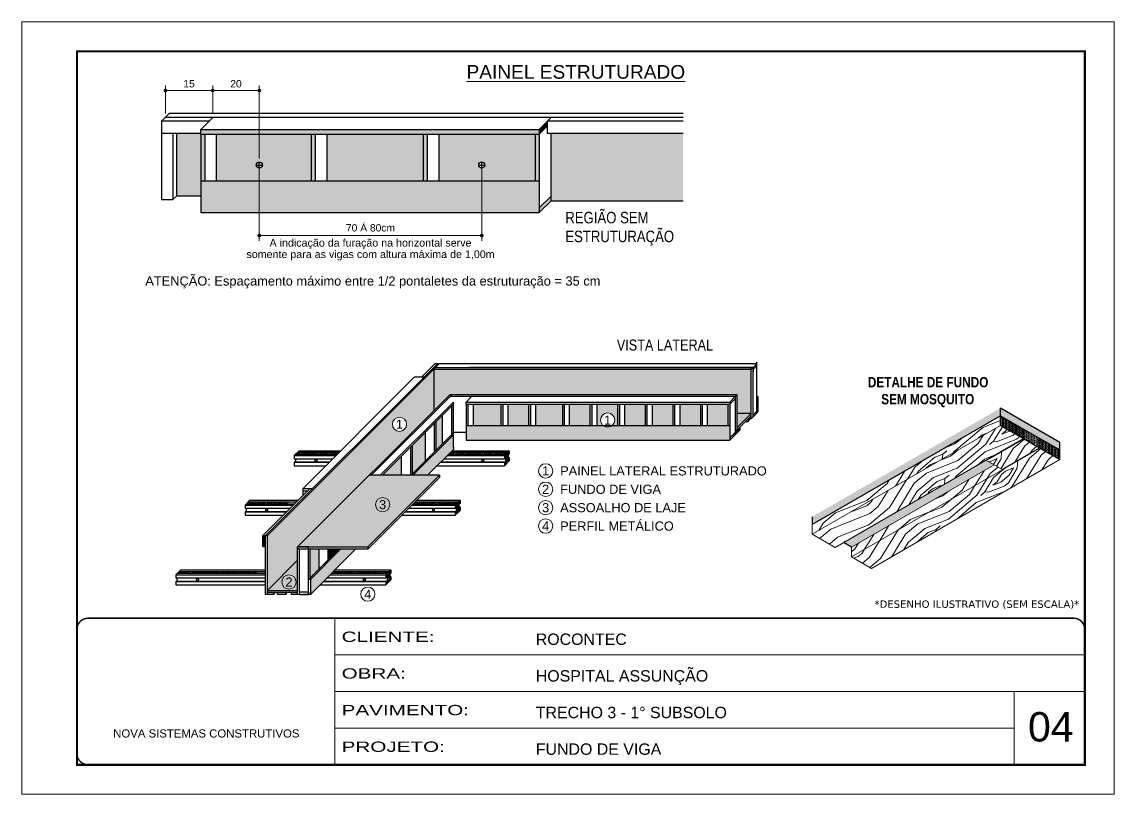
# Model space of a CAD drawing. Extents: x 2815 to 9069, y 548 to 5044.
# Drawn here: x 7570 to 9055, y 3994 to 5044 of the extents above; entities that cross this region are included whole.
import ezdxf
from ezdxf.enums import TextEntityAlignment as Align

# ---------------------------------------------------------------- set-up
doc = ezdxf.new("R2010")
doc.units = 0
doc.linetypes.add('CONTINUO', pattern=[0])
doc.linetypes.add('DASHED', pattern=[0.75, 0.5, -0.25])
for name, color, linetype, lineweight in [('CARIMBO', 255, 'Continuous', 9), ('Demarcação 1', 251, 'Continuous', 9), ('Folhas', 255, 'Continuous', 9), ('fundo', 100, 'Continuous', 9), ('Madeira', 126, 'Continuous', 18), ('SARRAFO DE PRESSAO', 251, 'DASHED', 9)]:
    doc.layers.add(name, color=color, linetype=linetype, lineweight=lineweight)
for name, color, linetype in [('COTA', 241, 'Continuous'), ('HACHURA MADEIRAS', 1, 'Continuous'), ('material do compensado', 7, 'Continuous'), ('texto', 7, 'Continuous')]:
    doc.layers.add(name, color=color, linetype=linetype)
doc.layers.add('Demarcação 2', color=254, linetype='Continuous', lineweight=9, true_color=0xe0e0e0)
doc.styles.add('ARIAL', font='arial.ttf')
doc.styles.add('CESAR1', font='arial.ttf', dxfattribs={"oblique": 15})
doc.styles.add('ROMANC', font='techb___.ttf', dxfattribs={"height": 2.5})
doc.styles.get("Standard").update_dxf_attribs({"font": 'arial.ttf'})
doc.styles.add('stylellllll', font='verdana.ttf', dxfattribs={"height": 2})
doc.styles.add('Tecnologia', font='')
doc.styles.add('texto', font='ARIALN.TTF')
doc.styles.get('Tecnologia').set_extended_font_data('Forgotten Futurist')
doc.dimstyles.new('1x', dxfattribs={"dimtxt": 10, "dimasz": 5, "dimexe": 7, "dimexo": 5, "dimgap": 4, "dimtad": 1, "dimdec": 1, "dimdsep": 46, "dimtxsty": 'Standard', "dimblk": 'DOT', "dimcen": 0.09, "dimclrd": 4, "dimclre": 4, "dimclrt": 2, "dimadec": 0, "dimazin": 2, "dimtfac": 1, "dimtdec": 1, "dimtmove": 0, "dimatfit": 3, "dimldrblk": 'DOT', "dimfxl": 1, "dimtolj": 1, "dimtzin": 0, "dimlwd": 9, "dimlwe": 9, "dimarcsym": 0})
pattern_1 = [(45, (5362.9945, 52682.7973), (0.99436891, 3.64601934), [4.6875, -0.9375, 0, -0.9375])]
pattern_2 = [(355, (-40763.68, 1645.95), (111.07494, 93.20294), [5.12645, -97.40264]), (85, (-40719.7, 1678.12), (-93.20294, 111.07494), [10.2529, -92.27619]), (40, (-40741.02, 1669.7), (8.936, 102.13894), [7.24881, -21.74642, 7.24881, -14.497615, 50.751904, -43.50449]), (40, (-40769.234, 1641.29), (8.936, 102.13894), [7.24983, -14.49967, 7.24983, -115.99871]), (40, (-40732.59, 1648.38), (8.936, 102.13894), [7.24983, -137.7482]), (40, (-40722.825, 1642.376), (8.936, 102.13894), [7.24983, -137.7482]), (40, (-40737.25, 1653.93), (8.936, 102.13894), [7.24983, -137.7482]), (40, (-40741.91, 1659.484), (8.936, 102.13894), [14.49967, -130.49838]), (40, (-40709.675, 1733.854), (8.936, 102.13894), [14.49967, -130.49838]), (40, (-40751.68, 1665.485), (8.936, 102.13894), [28.99933, -115.99871]), (40, (-40756.34, 1671.04), (8.936, 102.13894), [28.99933, -115.99871]), (40, (-40687.27, 1695.87), (8.936, 102.13894), [28.99933, -115.99871]), (40, (-40760.55, 1681.7), (8.936, 102.13894), [21.7497, -123.24834]), (40, (-40779.64, 1698.81), (8.936, 102.13894), [21.7497, -123.24834]), (40, (-40770.32, 1687.7), (8.936, 102.13894), [21.7497, -123.24834]), (40, (-40701.25, 1712.53), (8.936, 102.13894), [36.24951, -108.74853]), (40, (-40711.016, 1718.53), (8.936, 102.13894), [36.24951, -108.74853]), (40, (-40703.036, 1692.105), (8.936, 102.13894), [50.74931, -94.24873]), (21.56505, (-40752.573, 1655.27), (102.138945, -8.936), [11.4631, -217.79893]), (21.56505, (-40729.464, 1684.125), (102.138945, -8.936), [11.4631, -217.79893]), (21.56505, (-40735.465, 1674.36), (102.138945, -8.936), [11.4631, -217.79893]), (21.56505, (-40758.573, 1645.504), (102.138945, -8.936), [22.9262, -206.33583]), (21.56505, (-40734.124, 1689.68), (102.138945, -8.936), [34.3893, -194.87273]), (21.56505, (-40743.89, 1695.68), (102.138945, -8.936), [45.8524, -183.40963]), (21.56505, (-40753.66, 1701.68), (102.138945, -8.936), [45.8524, -183.40963]), (21.56505, (-40766.3, 1733.66), (102.138945, -8.936), [45.8524, -183.40963]), (21.56505, (-40767.19, 1723.45), (102.138945, -8.936), [57.3155, -171.94653]), (21.56505, (-40762.98, 1712.788), (102.138945, -8.936), [57.3155, -171.94653]), (58.43495, (-40730.804, 1668.804), (8.936, 102.138945), [11.4631, -217.79893]), (58.43495, (-40747.02, 1659.93), (8.936, 102.138945), [11.4631, -217.79893]), (58.43495, (-40763.68, 1645.95), (8.936, 102.138945), [22.9262, -206.33583]), (58.43495, (-40731.7, 1658.59), (8.936, 102.138945), [22.9262, -206.33583]), (58.43495, (-40774.34, 1641.737), (8.936, 102.138945), [34.3893, -194.87273]), (58.43495, (-40784.555, 1642.63), (8.936, 102.138945), [45.8524, -183.40963]), (58.43495, (-40692.183, 1639.695), (8.936, 102.138945), [45.8524, -183.40963]), (58.43495, (-40727.04, 1653.037), (8.936, 102.138945), [45.8524, -183.40963]), (58.43495, (-40707.504, 1641.036), (8.936, 102.138945), [57.3155, -171.94653]), (58.43495, (-40717.27, 1647.036), (8.936, 102.138945), [57.3155, -171.94653])]
pattern_3 = [(0, (-29871.163, -6108.001), (0.82275303, 1.645506056), [0, -1.645506056])]

# ---------------------------------------------------------------- blocks, each defined once
blk = doc.blocks.new('9999999999')
at = {"color": 30, "linetype": 'CONTINUO'}
for p, q in [((98564.6, 34230.2), (98564.6, 34429.4)), ((98564.6, 34379.6), (99584, 34379.6)), ((98564.6, 34329.8), (99488, 34329.8)), ((99584, 34329.8), (99488, 34329.8)), ((99488, 34329.8), (99488, 34230.2)), ((98564.6, 34280), (99488, 34280))]:
    blk.add_line(p, q, dxfattribs=at)
at = {"color": 30, "linetype": 'CONTINUO', "const_width": 2}
blk.add_lwpolyline([(99584, 34230.2), (99584, 34414.4, 0.414214), (99569, 34429.4), (98229, 34429.4, 0.414214), (98214, 34414.4), (98214, 34245.2, 0.414214), (98229, 34230.2), (99584, 34230.2)], format="xyb", dxfattribs=at)
at = {"layer": 'Folhas'}
blk.add_lwpolyline([(98139, 34190.2), (99624, 34190.2), (99624, 35240.2), (98139, 35240.2)], close=True, dxfattribs=at)
at = {"layer": 'Folhas', "color": 30, "const_width": 3}
blk.add_lwpolyline([(98214, 34230.2), (99584, 34230.2), (99584, 35200.2), (98214, 35200.2)], close=True, dxfattribs=at)
at = {"color": 7, "linetype": 'Continuous', "ltscale": 5, "style": 'ARIAL'}
for s, height, p in [('ROCONTEC', 15.48, (98837.7, 34393.1)), ('HOSPITAL ASSUNÇÃO', 15.483, (98837.7, 34343.3)), ('TRECHO 3 - 1° SUBSOLO', 15.483, (98837.7, 34293.5)), ('NOVA SISTEMAS CONSTRUTIVOS', 11.059, (98263.2, 34267.2)), ('FUNDO DE VIGA', 15.483, (98837.7, 34243.7))]:
    blk.add_text(s, height=height, dxfattribs=at).set_placement(p)
at = {"layer": 'Folhas', "color": 7, "style": 'Tecnologia', "width": 1.5}
for s, p in [('CLIENTE:', (98573.7, 34397.2)), ('OBRA:', (98573.7, 34347.3)), ('PAVIMENTO:', (98573.7, 34297.5)), ('PROJETO:', (98573.7, 34247.7))]:
    blk.add_text(s, height=14, dxfattribs=at).set_placement(p)
blk = doc.blocks.new('_Dot')
at = {"color": 0, "linetype": 'ByBlock', "lineweight": -2}
blk.add_line((-0.5, 0), (-1, 0), dxfattribs=at)
at = {"color": 0, "linetype": 'ByBlock', "const_width": 0.5}
blk.add_lwpolyline([(-0.25, 0, 1), (0.25, 0, 1)], format="xyb", close=True, dxfattribs=at)
blk = doc.blocks.new('*D143')
at = {"layer": 'COTA', "color": 4, "lineweight": 9, "transparency": 16777216}
for p, q in [((7765.6, 4918.7), (7765.6, 4957.1)), ((7770.6, 4950.1), (7825, 4950.1)), ((7830, 4918.3), (7830, 4957.1))]:
    blk.add_line(p, q, dxfattribs=at)
at = {"layer": 'Defpoints', "color": 0, "transparency": 16777216}
for p in [(7830, 4950.1), (7765.6, 4913.7), (7830, 4913.3)]:
    blk.add_point(p, dxfattribs=at)
at = {"layer": 'COTA', "color": 4, "lineweight": 9, "transparency": 16777216, "xscale": 5, "yscale": 5, "zscale": 5, "rotation": 180}
blk.add_blockref('_Dot', (7765.6, 4950.1), dxfattribs=at)
at = {"layer": 'COTA', "color": 4, "lineweight": 9, "transparency": 16777216, "xscale": 5, "yscale": 5, "zscale": 5}
blk.add_blockref('_Dot', (7830, 4950.1), dxfattribs=at)
at = {"layer": 'COTA', "color": 2, "transparency": 16777216, "insert": (7797.8, 4959.3), "char_height": 10, "attachment_point": 5}
blk.add_mtext('\\A1;15', dxfattribs=at)
blk = doc.blocks.new('*D144')
at = {"layer": 'COTA', "color": 4, "lineweight": 9, "transparency": 16777216}
for p, q in [((7830, 4918.3), (7830, 4957.1)), ((7835, 4950.1), (7888.3, 4950.1)), ((7893.3, 4857.9), (7893.3, 4957.1))]:
    blk.add_line(p, q, dxfattribs=at)
at = {"layer": 'Defpoints', "color": 0, "transparency": 16777216}
for p in [(7893.3, 4950.1), (7830, 4913.3), (7893.3, 4852.9)]:
    blk.add_point(p, dxfattribs=at)
at = {"layer": 'COTA', "color": 4, "lineweight": 9, "transparency": 16777216, "xscale": 5, "yscale": 5, "zscale": 5, "rotation": 180}
blk.add_blockref('_Dot', (7830, 4950.1), dxfattribs=at)
at = {"layer": 'COTA', "color": 4, "lineweight": 9, "transparency": 16777216, "xscale": 5, "yscale": 5, "zscale": 5}
blk.add_blockref('_Dot', (7893.3, 4950.1), dxfattribs=at)
at = {"layer": 'COTA', "color": 2, "transparency": 16777216, "insert": (7861.6, 4959.3), "char_height": 10, "attachment_point": 5}
blk.add_mtext('\\A1;20', dxfattribs=at)
blk = doc.blocks.new('*D145')
at = {"layer": 'COTA', "color": 4, "lineweight": 9, "transparency": 16777216}
for p, q in [((7893.3, 4847.9), (7893.3, 4746)), ((8195.7, 4847.9), (8195.7, 4746)), ((7898.3, 4753), (8190.7, 4753))]:
    blk.add_line(p, q, dxfattribs=at)
at = {"layer": 'Defpoints', "color": 0, "transparency": 16777216}
for p in [(7893.3, 4852.9), (8195.7, 4852.9), (8195.7, 4753)]:
    blk.add_point(p, dxfattribs=at)
at = {"layer": 'COTA', "color": 4, "lineweight": 9, "transparency": 16777216, "xscale": 5, "yscale": 5, "zscale": 5, "rotation": 180}
blk.add_blockref('_Dot', (7893.3, 4753), dxfattribs=at)
at = {"layer": 'COTA', "color": 4, "lineweight": 9, "transparency": 16777216, "xscale": 5, "yscale": 5, "zscale": 5}
blk.add_blockref('_Dot', (8195.7, 4753), dxfattribs=at)
at = {"layer": 'COTA', "color": 2, "transparency": 16777216, "insert": (8044.5, 4763.4), "char_height": 10, "attachment_point": 5}
blk.add_mtext('\\A1;70 Á 80cm', dxfattribs=at)

msp = doc.modelspace()

# ---------------------------------------------------------------- hatches: boundary and pattern name
for points in [[(8285.18, 4902.13), (8285.18, 4908.5), (8273.83, 4897.25), (8273.83, 4890.87)], [(8116.23, 4827.16), (8121.56, 4827.16), (8121.56, 4890.87), (8116.23, 4890.87)], [(8562.09, 4503.81), (8562.09, 4508.01), (8557.86, 4503.81), (8557.86, 4499.62)], [(8546.92, 4492.97), (8540.94, 4487.03), (8540.94, 4482.84), (8546.92, 4488.77)], [(7901.7, 4344.99), (7898.03, 4344.99), (7898.03, 4330.13), (7901.7, 4330.13)]]:
    msp.add_hatch(color=256).paths.add_polyline_path(points)
at = {"linetype": 'ByBlock', "ltscale": 2}
for points in [[(7813.67, 4827.16), (7818.99, 4827.16), (7818.99, 4890.76), (7813.67, 4890.76)], [(8273.83, 4897.25), (7813.78, 4897.25), (7813.78, 4890.87), (8273.83, 4890.87)], [(7963.85, 4827.16), (7969.17, 4827.16), (7969.17, 4890.76), (7963.85, 4890.76)], [(8571.72, 4533.61), (8569.7, 4533.61), (8569.7, 4531.37)], [(8154.8, 4479.67), (8157.15, 4482.02), (8157.15, 4523.46), (8154.8, 4521.11)], [(8174.45, 4494.9), (8176.89, 4494.9), (8176.89, 4523.62), (8174.45, 4523.62)], [(8221.73, 4494.9), (8224.16, 4494.9), (8224.16, 4523.62), (8221.73, 4523.62)], [(8259.26, 4494.9), (8261.7, 4494.9), (8261.7, 4523.62), (8259.26, 4523.62)], [(8305.19, 4494.9), (8307.63, 4494.9), (8307.63, 4523.62), (8305.19, 4523.62)], [(8342.73, 4494.9), (8345.16, 4494.9), (8345.16, 4523.62), (8342.73, 4523.62)], [(8380.26, 4494.9), (8382.7, 4494.9), (8382.7, 4523.62), (8380.26, 4523.62)], [(8417.79, 4494.9), (8420.23, 4494.9), (8420.23, 4523.62), (8417.79, 4523.62)], [(8455.33, 4494.9), (8457.76, 4494.9), (8457.76, 4523.62), (8455.33, 4523.62)], [(8492.86, 4494.9), (8495.3, 4494.9), (8495.3, 4523.62), (8492.86, 4523.62)], [(8530.39, 4494.9), (8532.83, 4494.9), (8532.83, 4523.62), (8530.39, 4523.62)], [(8131.46, 4458.8), (8133.81, 4461.16), (8133.81, 4500.45), (8131.46, 4498.1)], [(8154.91, 4479.77), (8154.91, 4482.25), (8101.51, 4428.85), (8101.51, 4426.97), (8102.1, 4426.97)], [(8101.4, 4467.71), (8099.05, 4465.36), (8099.05, 4426.86), (8101.4, 4426.86)], [(8004.24, 4326.84), (8001.67, 4326.84), (7960.22, 4285.38), (7962.78, 4285.38)], [(7987.03, 4312.19), (7989.38, 4314.55), (7989.38, 4326.73), (7987.03, 4326.73)]]:
    msp.add_hatch(color=256, dxfattribs=at).paths.add_polyline_path(points)
h = msp.add_hatch(color=256)
h.paths.add_polyline_path([(8273.83, 4790.62), (8273.83, 4784.24), (8290.06, 4800.33), (8290.06, 4806.71)])
h.paths.add_polyline_path([(8268.51, 4827.16), (8273.83, 4827.16), (8273.83, 4890.87), (8268.51, 4890.87)])
at = {"linetype": 'Continuous', "ltscale": 1.5}
h = msp.add_hatch(dxfattribs=at)
h.set_pattern_fill('ANSI36', color=256, scale=15, style=0)
h.set_pattern_definition(pattern_1)
h.paths.add_polyline_path([(7945.46, 4458.29), (7942.96, 4455.78), (7999.52, 4455.78), (8002.01, 4458.29)])
h = msp.add_hatch(dxfattribs=at)
h.set_pattern_fill('ANSI36', color=256, scale=15, style=0)
h.set_pattern_definition(pattern_1)
h.paths.add_polyline_path([(8231.15, 4458.29), (8153.42, 4458.29), (8150.91, 4455.78), (8228.65, 4455.78)])
h.paths.add_polyline_path([(8231.15, 4458.29), (8228.65, 4455.78), (8228.65, 4442.17), (8231.15, 4444.67)])
h = msp.add_hatch(dxfattribs=at)
h.set_pattern_fill('ANSI36', color=256, scale=15, style=0)
h.set_pattern_definition(pattern_1)
h.paths.add_polyline_path([(7878.48, 4390.92), (7875.98, 4388.41), (7932.54, 4388.41), (7935.03, 4390.92)])
h = msp.add_hatch(dxfattribs=at)
h.set_pattern_fill('ANSI36', color=256, scale=15, style=0)
h.set_pattern_definition(pattern_1)
h.paths.add_polyline_path([(8164.17, 4390.92), (8161.67, 4388.41), (8161.67, 4374.8), (8164.17, 4377.3)])
h.paths.add_polyline_path([(8105.17, 4390.92), (8102.66, 4388.41), (8161.67, 4388.41), (8164.17, 4390.92)])
h = msp.add_hatch(dxfattribs=at)
h.set_pattern_fill('ANSI36', color=256, scale=15, style=0)
h.set_pattern_definition(pattern_1)
h.paths.add_polyline_path([(7784.41, 4296.29), (7781.9, 4293.79), (7889.38, 4293.79), (7889.38, 4296.29)])
h = msp.add_hatch(dxfattribs=at)
h.set_pattern_fill('ANSI36', color=256, scale=15, style=0)
h.set_pattern_definition(pattern_1)
h.paths.add_polyline_path([(8070.1, 4296.29), (8067.59, 4293.79), (8067.59, 4280.18), (8070.1, 4282.68)])
h.paths.add_polyline_path([(7994, 4296.29), (7991.49, 4293.79), (8067.59, 4293.79), (8070.1, 4296.29)])
at = {"linetype": 'ByBlock', "ltscale": 2}
h = msp.add_hatch(color=256, dxfattribs=at)
h.paths.add_polyline_path([(7912.48, 4268), (7904.26, 4268), (7904.26, 4265.08), (7912.48, 4265.08)])
h.paths.add_polyline_path([(7928.78, 4268), (7917.99, 4268), (7917.99, 4265.08), (7928.78, 4265.08)])
h.paths.add_polyline_path([(7945.33, 4268), (7937.11, 4268), (7937.11, 4265.08), (7945.33, 4265.08)])
at = {"layer": 'Demarcação 1'}
h = msp.add_hatch(color=256, dxfattribs=at)
h.paths.add_polyline_path([(7923.99, 4281.9, 1), (7943.35, 4281.9, 1)], flags=17)
h.paths.add_polyline_path([(7945.33, 4329.6), (8130.37, 4514.64), (8130.37, 4571.11), (8130.37, 4571.11), (7904.26, 4345), (7904.26, 4270.57), (7945.33, 4311.63)])
h.paths.add_polyline_path([(8074.19, 4496.43, -1), (8093.54, 4496.43, -1)], flags=16)
h.paths.add_polyline_path([(7925.79, 4272.65), (7941.55, 4272.65), (7941.55, 4291.2), (7925.79, 4291.2)], flags=24)
h.paths.add_polyline_path([(8075.99, 4487.18), (8091.74, 4487.18), (8091.74, 4505.74), (8075.99, 4505.74)], flags=24)
for points in [[(8130.37, 4514.64), (8152.31, 4536.58), (8542.87, 4536.58), (8542.87, 4510.95), (8562.09, 4510.95), (8562.09, 4571.11), (8130.37, 4571.11)], [(8542.87, 4510.95), (8542.87, 4491.9), (8562.09, 4510.95)]]:
    msp.add_hatch(color=256, dxfattribs=at).paths.add_polyline_path(points)
h = msp.add_hatch(color=256, dxfattribs=at)
h.paths.add_polyline_path([(7904.26, 4270.57), (7945.33, 4270.57), (7945.33, 4311.63)])
h.paths.add_polyline_path([(7923.99, 4281.9, -1), (7943.35, 4281.9, -1)], flags=16)
h.paths.add_polyline_path([(7925.79, 4272.65), (7941.55, 4272.65), (7941.55, 4291.2), (7925.79, 4291.2)], flags=24)
at = {"layer": 'Demarcação 2'}
for points in [[(7813.78, 4890.87), (7813.78, 4890.87), (7813.78, 4891.93), (7780.78, 4891.93), (7780.78, 4806.71), (7813.78, 4806.71)], [(7835.33, 4827.16), (7963.96, 4827.16), (7963.96, 4890.87), (7835.33, 4890.87)], [(7985.51, 4827.16), (8116.23, 4827.16), (8116.23, 4890.87), (7985.51, 4890.87)], [(8290.06, 4891.93), (8290.06, 4800.33), (8469.34, 4800.33), (8469.34, 4891.93)], [(8273.83, 4827.16), (7813.78, 4827.16), (7813.78, 4790.62), (7813.78, 4784.24), (8273.83, 4784.24)], [(8184.42, 4494.9), (8221.83, 4494.9), (8221.83, 4523.72), (8184.42, 4523.72)], [(8231.7, 4494.9), (8259.37, 4494.9), (8259.37, 4523.72), (8231.7, 4523.72)], [(8269.23, 4494.9), (8305.3, 4494.9), (8305.3, 4523.72), (8269.23, 4523.72)], [(8315.17, 4494.9), (8342.83, 4494.9), (8342.83, 4523.72), (8315.17, 4523.72)], [(8390.23, 4494.9), (8417.9, 4494.9), (8417.9, 4523.72), (8390.23, 4523.72)], [(8427.77, 4494.9), (8455.43, 4494.9), (8455.43, 4523.72), (8427.77, 4523.72)], [(8465.3, 4494.9), (8492.97, 4494.9), (8492.97, 4523.72), (8465.3, 4523.72)], [(8502.83, 4494.9), (8530.5, 4494.9), (8530.5, 4523.72), (8502.83, 4523.72)], [(8133.92, 4461.26), (8142.59, 4469.93), (8142.59, 4508.89), (8133.92, 4500.23)], [(8101.51, 4428.85), (8119.25, 4446.59), (8119.25, 4485.55), (8101.51, 4467.82)], [(8532.94, 4494.9), (8373.27, 4494.9, -0.3830345), (8360.34, 4494.9), (8174.56, 4494.9), (8174.56, 4474.9), (8532.94, 4474.9)], [(8157.26, 4465.04), (8157.26, 4482.12), (8102.1, 4426.97), (8122.1, 4426.97), (8157.25, 4462.12)], [(8060.66, 4426.97), (8086.84, 4426.97), (8086.84, 4453.14)], [(7962.57, 4287.73), (7974.81, 4299.98), (7974.81, 4326.84), (7962.57, 4326.84)], [(8024.54, 4326.84), (8019.05, 4326.84), (8004.24, 4326.84), (7962.78, 4285.38), (7962.78, 4265.08)], [(7989.49, 4314.65), (8001.67, 4326.84), (7989.49, 4326.84)]]:
    msp.add_hatch(color=256, dxfattribs=at).paths.add_polyline_path(points)
h = msp.add_hatch(color=256, dxfattribs=at)
h.paths.add_polyline_path([(8191.56, 4848.69, -1), (8199.92, 4848.69, -1)], flags=16)
h.paths.add_polyline_path([(8137.78, 4827.16), (8268.51, 4827.16), (8268.51, 4890.87), (8137.78, 4890.87)])
h = msp.add_hatch(color=256, dxfattribs=at)
h.paths.add_polyline_path([(8376.48, 4502.1, -1), (8357.13, 4502.1, -1)], flags=16)
h.paths.add_polyline_path([(8358.93, 4492.85), (8374.68, 4492.85), (8374.68, 4511.41), (8358.93, 4511.41)], flags=24)
h.paths.add_polyline_path([(8352.7, 4494.9), (8380.37, 4494.9), (8380.37, 4523.72), (8352.7, 4523.72)])
h = msp.add_hatch(color=256, dxfattribs=at)
h.paths.add_polyline_path([(7945.33, 4329.6), (7947.9, 4329.6), (7960.22, 4329.6), (8040.97, 4329.6), (8138.33, 4426.97), (8042.69, 4426.97)])
h.paths.add_polyline_path([(8053.07, 4377.59), (8068.93, 4377.59), (8068.93, 4396.47), (8053.07, 4396.47)], flags=24)
at = {"layer": 'fundo'}
h = msp.add_hatch(color=252, dxfattribs=at)
h.dxf.hatch_style = 1
h.paths.add_polyline_path([(8644.98, 4370.62), (8644.98, 4359.96), (8901.13, 4507.85), (8901.13, 4518.51)])
h = msp.add_hatch(color=252, dxfattribs=at)
h.dxf.hatch_style = 1
h.paths.add_polyline_path([(8932.21, 4500.56), (8901.13, 4518.51), (8901.13, 4507.85), (8932.21, 4489.91), (8981.54, 4461.42), (8981.54, 4472.08)])
h = msp.add_hatch(color=252, dxfattribs=at)
h.dxf.hatch_style = 1
h.paths.add_polyline_path([(8892.5, 4441.11), (8882.13, 4447.1), (8882.13, 4447.97), (8687.34, 4335.51), (8698.26, 4329.21)])
at = {"layer": 'HACHURA MADEIRAS'}
h = msp.add_hatch(dxfattribs=at)
h.set_pattern_fill('DOTS', scale=1.036539)
h.set_pattern_definition(pattern_3)
h.paths.add_polyline_path([(8932.21, 4476.88), (8932.21, 4489.91), (8901.13, 4507.85), (8901.13, 4494.83)])
h = msp.add_hatch(dxfattribs=at)
h.set_pattern_fill('DOTS', scale=1.036539)
h.set_pattern_definition(pattern_3)
h.paths.add_polyline_path([(8932.96, 4489.47), (8932.96, 4476.45), (8954.1, 4464.24), (8954.1, 4477.26)])
h = msp.add_hatch(dxfattribs=at)
h.set_pattern_fill('DOTS', scale=1.036539)
h.set_pattern_definition(pattern_3)
h.paths.add_polyline_path([(8954.4, 4477.09), (8954.4, 4464.07), (8981.54, 4448.4), (8981.54, 4461.42)])
at = {"layer": 'Madeira'}
h = msp.add_hatch(dxfattribs=at)
h.set_pattern_fill('PATRON00077', color=256, scale=102.529099, angle=355, pattern_type=2)
h.set_pattern_definition(pattern_2)
h.paths.add_polyline_path([(8644.98, 4359.96), (8644.98, 4346.94), (8901.13, 4494.83), (8901.13, 4507.85)])
h = msp.add_hatch(dxfattribs=at)
h.set_pattern_fill('PATRON00077', color=256, scale=102.529099, angle=355, pattern_type=2)
h.set_pattern_definition([(355, (-9661.16, -67594.62), (111.07494, 93.20294), [5.12645, -97.40264]), (85, (-9617.18, -67562.44), (-93.20294, 111.07494), [10.25291, -92.27619]), (40, (-9638.5, -67570.87), (8.936, 102.138945), [7.248807, -21.74642, 7.248807, -14.497615, 50.751904, -43.504487]), (40, (-9666.716, -67599.28), (8.936, 102.138945), [7.24983, -14.499665, 7.24983, -115.99871]), (40, (-9630.074, -67592.19), (8.936, 102.138945), [7.24983, -137.74821]), (40, (-9620.31, -67598.194), (8.936, 102.138945), [7.24983, -137.74821]), (40, (-9634.734, -67586.64), (8.936, 102.138945), [7.24983, -137.74821]), (40, (-9639.394, -67581.086), (8.936, 102.138945), [14.49967, -130.49838]), (40, (-9607.16, -67506.715), (8.936, 102.138945), [14.49967, -130.49838]), (40, (-9649.16, -67575.085), (8.936, 102.138945), [28.99933, -115.99871]), (40, (-9653.82, -67569.53), (8.936, 102.138945), [28.99933, -115.99871]), (40, (-9584.75, -67544.7), (8.936, 102.138945), [28.99933, -115.99871]), (40, (-9658.035, -67558.87), (8.936, 102.138945), [21.7497, -123.24834]), (40, (-9677.12, -67541.76), (8.936, 102.138945), [21.7497, -123.24834]), (40, (-9667.8, -67552.87), (8.936, 102.138945), [21.7497, -123.24834]), (40, (-9598.73, -67528.04), (8.936, 102.138945), [36.24951, -108.74853]), (40, (-9608.5, -67522.036), (8.936, 102.138945), [36.24951, -108.74853]), (40, (-9600.52, -67548.465), (8.936, 102.138945), [50.74931, -94.24873]), (21.56505, (-9650.055, -67585.3), (102.138945, -8.936), [11.4631, -217.79893]), (21.56505, (-9626.946, -67556.444), (102.138945, -8.936), [11.4631, -217.79893]), (21.56505, (-9632.947, -67566.21), (102.138945, -8.936), [11.4631, -217.79893]), (21.56505, (-9656.055, -67595.066), (102.138945, -8.936), [22.9262, -206.33583]), (21.56505, (-9631.606, -67550.89), (102.138945, -8.936), [34.3893, -194.87273]), (21.56505, (-9641.373, -67544.89), (102.138945, -8.936), [45.8524, -183.40963]), (21.56505, (-9651.14, -67538.89), (102.138945, -8.936), [45.8524, -183.40963]), (21.56505, (-9663.78, -67506.908), (102.138945, -8.936), [45.8524, -183.40963]), (21.56505, (-9664.674, -67517.12), (102.138945, -8.936), [57.31551, -171.94653]), (21.56505, (-9660.46, -67527.78), (102.138945, -8.936), [57.31551, -171.94653]), (58.43495, (-9628.286, -67571.765), (8.936, 102.138945), [11.4631, -217.79893]), (58.43495, (-9644.5, -67580.64), (8.936, 102.138945), [11.4631, -217.79893]), (58.43495, (-9661.16, -67594.62), (8.936, 102.138945), [22.9262, -206.33583]), (58.43495, (-9629.18, -67581.98), (8.936, 102.138945), [22.9262, -206.33583]), (58.43495, (-9671.823, -67598.833), (8.936, 102.138945), [34.3893, -194.87273]), (58.43495, (-9682.037, -67597.94), (8.936, 102.138945), [45.8524, -183.40963]), (58.43495, (-9589.665, -67600.874), (8.936, 102.138945), [45.8524, -183.40963]), (58.43495, (-9624.52, -67587.533), (8.936, 102.138945), [45.8524, -183.40963]), (58.43495, (-9604.986, -67599.534), (8.936, 102.138945), [57.31551, -171.94653]), (58.43495, (-9614.753, -67593.533), (8.936, 102.138945), [57.31551, -171.94653])])
h.paths.add_polyline_path([(8644.98, 4346.94), (8676.06, 4329), (8932.21, 4476.88), (8901.13, 4494.83)])
h = msp.add_hatch(dxfattribs=at)
h.set_pattern_fill('PATRON00077', color=256, scale=102.529099, angle=355, pattern_type=2)
h.set_pattern_definition([(355, (-40785.64, 1658.69), (111.07494, 93.20294), [5.12645, -97.40264]), (85, (-40741.66, 1690.86), (-93.20294, 111.07494), [10.2529, -92.27619]), (40, (-40762.98, 1682.44), (8.936, 102.13894), [7.24881, -21.74642, 7.24881, -14.497615, 50.751904, -43.50449]), (40, (-40791.2, 1654.03), (8.936, 102.13894), [7.24983, -14.49967, 7.24983, -115.99871]), (40, (-40754.556, 1661.116), (8.936, 102.13894), [7.24983, -137.7482]), (40, (-40744.79, 1655.115), (8.936, 102.13894), [7.24983, -137.7482]), (40, (-40759.216, 1666.67), (8.936, 102.13894), [7.24983, -137.7482]), (40, (-40763.876, 1672.22), (8.936, 102.13894), [14.49967, -130.49838]), (40, (-40731.64, 1746.594), (8.936, 102.13894), [14.49967, -130.49838]), (40, (-40773.64, 1678.224), (8.936, 102.13894), [28.99933, -115.99871]), (40, (-40778.3, 1683.78), (8.936, 102.13894), [28.99933, -115.99871]), (40, (-40709.23, 1708.61), (8.936, 102.13894), [28.99933, -115.99871]), (40, (-40782.52, 1694.44), (8.936, 102.13894), [21.7497, -123.24834]), (40, (-40801.604, 1711.55), (8.936, 102.13894), [21.7497, -123.24834]), (40, (-40792.284, 1700.44), (8.936, 102.13894), [21.7497, -123.24834]), (40, (-40723.21, 1725.27), (8.936, 102.13894), [36.24951, -108.74853]), (40, (-40732.98, 1731.27), (8.936, 102.13894), [36.24951, -108.74853]), (40, (-40725, 1704.845), (8.936, 102.13894), [50.74931, -94.24873]), (21.56505, (-40774.537, 1668.01), (102.138945, -8.936), [11.4631, -217.79893]), (21.56505, (-40751.43, 1696.865), (102.138945, -8.936), [11.4631, -217.79893]), (21.56505, (-40757.43, 1687.098), (102.138945, -8.936), [11.4631, -217.79893]), (21.56505, (-40780.537, 1658.243), (102.138945, -8.936), [22.9262, -206.33583]), (21.56505, (-40756.09, 1702.42), (102.138945, -8.936), [34.3893, -194.87273]), (21.56505, (-40765.855, 1708.42), (102.138945, -8.936), [45.8524, -183.40963]), (21.56505, (-40775.623, 1714.42), (102.138945, -8.936), [45.8524, -183.40963]), (21.56505, (-40788.263, 1746.4), (102.138945, -8.936), [45.8524, -183.40963]), (21.56505, (-40789.156, 1736.188), (102.138945, -8.936), [57.3155, -171.94653]), (21.56505, (-40784.943, 1725.527), (102.138945, -8.936), [57.3155, -171.94653]), (58.43495, (-40752.77, 1681.544), (8.936, 102.138945), [11.4631, -217.79893]), (58.43495, (-40768.983, 1672.67), (8.936, 102.138945), [11.4631, -217.79893]), (58.43495, (-40785.644, 1658.69), (8.936, 102.138945), [22.9262, -206.33583]), (58.43495, (-40753.66, 1671.33), (8.936, 102.138945), [22.9262, -206.33583]), (58.43495, (-40796.305, 1654.476), (8.936, 102.138945), [34.3893, -194.87273]), (58.43495, (-40806.52, 1655.37), (8.936, 102.138945), [45.8524, -183.40963]), (58.43495, (-40714.147, 1652.435), (8.936, 102.138945), [45.8524, -183.40963]), (58.43495, (-40749, 1665.776), (8.936, 102.138945), [45.8524, -183.40963]), (58.43495, (-40729.47, 1653.775), (8.936, 102.138945), [57.3155, -171.94653]), (58.43495, (-40739.235, 1659.776), (8.936, 102.138945), [57.3155, -171.94653])])
h.paths.add_polyline_path([(8903.27, 4434.89), (8954.1, 4464.24), (8932.44, 4476.81), (8882.13, 4447.1)])
h = msp.add_hatch(dxfattribs=at)
h.set_pattern_fill('PATRON00077', color=256, scale=102.529099, angle=355, pattern_type=2)
h.set_pattern_definition(pattern_2)
h.paths.add_polyline_path([(8725.41, 4300.52), (8981.54, 4448.4), (8954.4, 4464.07), (8698.35, 4316.24)])
h = msp.add_hatch(dxfattribs=at)
h.set_pattern_fill('PATRON00077', color=256, scale=102.529099, angle=355, pattern_type=2)
h.set_pattern_definition(pattern_2)
h.paths.add_polyline_path([(8903.63, 4434.68), (8892.35, 4441.19), (8698.19, 4329.17), (8698.26, 4316.18)])

# ---------------------------------------------------------------- linework, layer by layer
at = {"linetype": 'ByBlock', "ltscale": 2}
for p, q in [((7760.35, 4908.5), (7770.79, 4918.94)), ((7760.35, 4908.5), (7760.35, 4891.93)), ((7830, 4913.34), (7813.78, 4897.25)), ((8290.06, 4913.34), (8273.83, 4897.25)), ((8285.18, 4902.13), (8273.83, 4890.87)), ((8285.18, 4891.93), (8285.18, 4908.5)), ((7760.35, 4891.93), (7760.35, 4801.88)), ((7775.95, 4891.93), (7775.95, 4801.88)), ((7780.78, 4891.93), (7780.78, 4806.71)), ((7813.78, 4897.25), (8273.83, 4897.25)), ((7813.78, 4890.87), (7813.78, 4897.25)), ((7813.78, 4890.87), (7813.78, 4784.24)), ((7813.78, 4890.87), (7813.78, 4790.62)), ((7813.78, 4890.87), (8273.83, 4890.87)), ((7819.1, 4890.87), (7819.1, 4827.16)), ((7835.33, 4827.16), (7835.33, 4890.87)), ((7963.96, 4890.87), (7963.96, 4827.16)), ((7969.29, 4890.87), (7969.29, 4827.16)), ((7985.51, 4827.16), (7985.51, 4890.87)), ((8116.23, 4890.87), (8116.23, 4827.16)), ((8121.56, 4890.87), (8121.56, 4827.16)), ((8137.78, 4827.16), (8137.78, 4890.87)), ((8268.51, 4890.87), (8268.51, 4827.16)), ((8273.83, 4897.25), (8273.83, 4784.24)), ((8290.06, 4800.33), (8290.06, 4891.93)), ((7775.95, 4801.88), (7780.78, 4806.71)), ((7813.78, 4806.71), (7780.78, 4806.71)), ((7813.78, 4806.71), (7780.78, 4806.71)), ((8290.06, 4806.71), (8273.83, 4790.62)), ((8290.06, 4800.33), (8273.83, 4784.24)), ((8569.7, 4575.81), (8564.65, 4570.8)), ((8045.26, 4426.97), (8154.87, 4536.58)), ((8181.98, 4534.01), (8174.56, 4526.64)), ((8540.37, 4534.01), (8532.94, 4526.64)), ((8540.37, 4531.09), (8532.94, 4523.72)), ((8540.37, 4534.01), (8542.87, 4536.58)), ((8540.37, 4534.01), (8540.37, 4482.27)), ((8569.7, 4531.37), (8571.72, 4533.61)), ((8571.72, 4533.61), (8569.7, 4533.61)), ((8571.72, 4513.61), (8571.72, 4533.61)), ((8154.91, 4479.77), (8154.91, 4521.21)), ((8157.26, 4465.04), (8157.26, 4523.56)), ((8174.56, 4526.64), (8532.94, 4526.64)), ((8174.56, 4523.73), (8174.56, 4526.64)), ((8174.56, 4523.73), (8174.56, 4474.9)), ((8174.56, 4523.73), (8174.56, 4494.9)), ((8174.56, 4523.72), (8532.94, 4523.72)), ((8177, 4523.73), (8176.99, 4494.9)), ((8184.42, 4494.9), (8184.42, 4523.73)), ((8221.83, 4523.73), (8221.83, 4494.9)), ((8224.27, 4523.73), (8224.27, 4494.9)), ((8231.7, 4494.9), (8231.7, 4523.73)), ((8259.37, 4523.73), (8259.37, 4494.9)), ((8261.81, 4523.73), (8261.8, 4494.9)), ((8269.23, 4494.9), (8269.23, 4523.73)), ((8305.3, 4523.73), (8305.3, 4494.9)), ((8307.74, 4523.73), (8307.74, 4494.9)), ((8315.17, 4494.9), (8315.17, 4523.73)), ((8342.83, 4523.73), (8342.83, 4494.9)), ((8345.27, 4523.73), (8345.27, 4494.9)), ((8352.7, 4494.9), (8352.7, 4523.73)), ((8380.37, 4523.73), (8380.37, 4494.9)), ((8382.8, 4523.73), (8382.8, 4494.9)), ((8390.23, 4494.9), (8390.23, 4523.73)), ((8417.9, 4523.72), (8417.9, 4494.9)), ((8420.34, 4523.72), (8420.34, 4494.9)), ((8427.77, 4494.9), (8427.77, 4523.72)), ((8455.43, 4523.72), (8455.43, 4494.9)), ((8457.87, 4523.72), (8457.87, 4494.9)), ((8465.3, 4494.9), (8465.3, 4523.72)), ((8492.97, 4523.72), (8492.97, 4494.9)), ((8495.4, 4523.72), (8495.4, 4494.9)), ((8502.83, 4494.9), (8502.83, 4523.72)), ((8530.5, 4523.72), (8530.5, 4494.9)), ((8532.94, 4526.64), (8532.94, 4523.72)), ((8532.94, 4523.72), (8532.94, 4474.9)), ((8133.92, 4461.26), (8133.92, 4500.56)), ((8142.59, 4469.93), (8142.59, 4508.89)), ((8569.7, 4511.37), (8562.09, 4503.81)), ((8569.7, 4511.37), (8571.72, 4513.61)), ((8119.25, 4446.59), (8119.25, 4485.89)), ((8131.57, 4458.91), (8131.57, 4498.21)), ((8174.56, 4485.19), (8157.26, 4485.19)), ((8540.37, 4485.19), (8532.94, 4477.82)), ((8546.92, 4488.77), (8536.54, 4478.47)), ((8542.87, 4484.76), (8540.37, 4482.27)), ((8157.26, 4484.6), (8099.62, 4426.97)), ((8540.37, 4482.27), (8532.94, 4474.9)), ((7942.96, 4455.78), (7999.52, 4455.78)), ((7945.46, 4458.29), (8002.01, 4458.29)), ((7947.53, 4460.36), (8004.07, 4460.36)), ((8099.16, 4426.97), (8099.16, 4465.46)), ((8101.51, 4426.97), (8101.51, 4467.82)), ((8150.91, 4455.78), (8228.65, 4455.78)), ((8153.42, 4458.29), (8231.15, 4458.29)), ((8155.49, 4460.36), (8233.22, 4460.36)), ((8157.26, 4465.04), (8157.25, 4462.12)), ((8228.65, 4455.78), (8228.65, 4442.17)), ((8231.15, 4458.29), (8231.15, 4444.67)), ((8231.78, 4458), (8231.78, 4446.07)), ((8231.78, 4455.54), (8232.6, 4455.54)), ((8232.6, 4458.82), (8232.6, 4455.54)), ((7940.89, 4453.71), (7940.89, 4449.52)), ((7940.89, 4453.71), (7984.13, 4453.71)), ((7940.89, 4453.71), (7997.47, 4453.71)), ((7940.89, 4449.52), (7993.3, 4449.52)), ((7940.89, 4444.65), (7988.46, 4444.65)), ((7941.53, 4445.29), (7989.09, 4445.29)), ((7942.33, 4449.52), (7942.33, 4445.29)), ((8139.78, 4444.65), (8226.58, 4444.65)), ((8140.42, 4445.29), (8227.22, 4445.29)), ((8144.65, 4449.52), (8226.58, 4449.52)), ((8148.85, 4453.71), (8226.58, 4453.71)), ((8226.58, 4453.71), (8226.58, 4449.52)), ((8227.22, 4453.44), (8227.22, 4450.16)), ((8227.22, 4442.32), (8228.02, 4442.32)), ((8228.02, 4454.24), (8228.02, 4442.32)), ((8231.78, 4451.29), (8233.22, 4451.29)), ((8231.78, 4450.67), (8232.6, 4450.67)), ((8231.78, 4446.89), (8232.6, 4446.89)), ((8232.6, 4450.67), (8232.6, 4446.89)), ((7940.89, 4440.1), (7970.6, 4440.1)), ((7940.89, 4440.1), (7983.93, 4440.1)), ((8135.23, 4440.1), (8226.58, 4440.1)), ((8138.45, 4426.97), (8138.45, 4424.2)), ((7953.03, 4399.99), (7953.03, 4409.02)), ((7953.03, 4406.1), (7959.13, 4406.1)), ((7873.91, 4386.34), (7917.15, 4386.34)), ((7873.91, 4386.34), (7939.38, 4386.34)), ((7873.91, 4386.34), (7873.91, 4382.15)), ((7873.91, 4382.15), (7935.18, 4382.15)), ((7875.35, 4382.15), (7875.35, 4377.92)), ((7875.98, 4388.41), (7941.44, 4388.41)), ((7878.48, 4390.92), (7943.95, 4390.92)), ((7880.55, 4392.99), (7946.02, 4392.99)), ((8096.38, 4382.15), (8159.6, 4382.15)), ((8100.58, 4386.34), (8159.6, 4386.34)), ((8102.64, 4388.41), (8161.67, 4388.41)), ((8105.15, 4390.92), (8164.17, 4390.92)), ((8107.22, 4392.99), (8166.24, 4392.99)), ((8159.6, 4386.34), (8159.6, 4382.15)), ((8160.24, 4386.07), (8160.24, 4382.79)), ((8161.04, 4386.87), (8161.04, 4374.95)), ((8161.67, 4388.41), (8161.67, 4374.8)), ((8164.17, 4390.92), (8164.17, 4377.3)), ((8164.8, 4390.63), (8164.8, 4378.7)), ((8164.8, 4388.17), (8165.62, 4388.17)), ((8164.8, 4383.92), (8166.24, 4383.92)), ((8164.8, 4383.3), (8165.62, 4383.3)), ((8165.62, 4391.45), (8165.62, 4388.17)), ((8165.62, 4383.3), (8165.62, 4379.52)), ((7873.91, 4377.28), (7930.31, 4377.28)), ((7873.91, 4372.73), (7903.62, 4372.73)), ((7873.91, 4372.73), (7925.76, 4372.73)), ((7874.55, 4377.92), (7930.95, 4377.92)), ((8086.96, 4372.73), (8159.6, 4372.73)), ((8091.51, 4377.28), (8159.6, 4377.28)), ((8092.15, 4377.92), (8160.24, 4377.92)), ((8160.24, 4374.95), (8161.04, 4374.95)), ((8164.8, 4379.52), (8165.62, 4379.52)), ((7898.03, 4330.13), (7898.03, 4344.99)), ((7901.7, 4345), (7904.26, 4345)), ((7898.03, 4330.13), (7901.7, 4330.13)), ((7945.33, 4329.6), (7947.9, 4329.6)), ((7951.11, 4326.84), (8019.05, 4326.84)), ((7960.22, 4268), (7960.22, 4326.84)), ((7962.57, 4287.73), (7962.57, 4326.7)), ((7974.81, 4299.98), (7974.81, 4326.84)), ((7987.13, 4312.3), (7987.13, 4326.84)), ((7989.49, 4314.65), (7989.49, 4326.84)), ((8040.97, 4329.6), (8040.97, 4326.84)), ((7779.84, 4291.72), (7876.04, 4291.72)), ((7779.84, 4291.72), (7901.7, 4291.72)), ((7779.84, 4291.72), (7779.84, 4287.53)), ((7781.9, 4293.79), (7901.7, 4293.79)), ((7784.41, 4296.29), (7901.7, 4296.29)), ((7786.48, 4298.36), (7901.7, 4298.36)), ((7989.42, 4291.72), (8065.52, 4291.72)), ((7991.49, 4293.79), (8067.59, 4293.79)), ((7994, 4296.29), (8070.1, 4296.29)), ((7996.06, 4298.36), (8072.17, 4298.36)), ((8065.52, 4291.72), (8065.52, 4287.53)), ((8066.97, 4292.25), (8066.97, 4280.32)), ((8067.59, 4293.79), (8067.59, 4280.18)), ((8070.1, 4296.29), (8070.1, 4282.68)), ((8070.72, 4296), (8070.72, 4284.08)), ((8070.72, 4293.55), (8071.54, 4293.55)), ((8071.54, 4296.82), (8071.54, 4293.55)), ((7779.84, 4287.53), (7901.7, 4287.53)), ((7779.84, 4282.66), (7901.7, 4282.66)), ((7779.84, 4278.11), (7876.04, 4278.11)), ((7779.84, 4278.11), (7901.7, 4278.11)), ((7780.47, 4283.3), (7901.7, 4283.3)), ((7781.28, 4287.53), (7781.28, 4283.3)), ((7975.81, 4278.11), (8065.52, 4278.11)), ((7980.36, 4282.66), (8065.52, 4282.66)), ((7981, 4283.3), (8066.16, 4283.3)), ((7985.23, 4287.53), (8065.52, 4287.53)), ((8066.16, 4291.44), (8066.16, 4288.17)), ((8066.16, 4280.32), (8066.97, 4280.32)), ((8070.72, 4289.3), (8072.17, 4289.3)), ((8070.72, 4288.68), (8071.54, 4288.68)), ((8070.72, 4284.9), (8071.54, 4284.9)), ((8071.54, 4288.68), (8071.54, 4284.9)), ((7960.22, 4268), (7960.22, 4265.08))]:
    msp.add_line(p, q, dxfattribs=at)
for p, q in [((8469.34, 4918.94), (7770.79, 4918.94)), ((7825.13, 4908.5), (7760.35, 4908.5)), ((8469.34, 4913.34), (7765.18, 4913.34)), ((8469.34, 4908.5), (8285.18, 4908.5)), ((7813.78, 4891.93), (7760.35, 4891.93)), ((8469.34, 4891.93), (8285.18, 4891.93)), ((7813.65, 4827.16), (8273.83, 4827.16)), ((7760.35, 4801.88), (7775.95, 4801.88)), ((7813.78, 4784.24), (8273.83, 4784.24)), ((8135.42, 4578.73), (7901.7, 4345)), ((8137.99, 4578.73), (7904.26, 4345)), ((8131.76, 4578.73), (8113.67, 4560.63)), ((8569.7, 4578.73), (8131.76, 4578.73)), ((8569.7, 4578.73), (8564.65, 4573.68)), ((8569.7, 4513.61), (8569.7, 4580.97)), ((8569.7, 4511.37), (8569.7, 4578.73)), ((8103.77, 4560.63), (7953.03, 4409.02)), ((8117.33, 4560.63), (8103.77, 4560.63)), ((8130.37, 4571.11), (8562.09, 4571.11)), ((8130.37, 4571.11), (8130.37, 4514.64)), ((8132.94, 4573.68), (8564.65, 4573.68)), ((8564.65, 4573.68), (8179.04, 4573.68)), ((8564.65, 4573.68), (8562.09, 4571.11)), ((8562.09, 4503.81), (8562.09, 4571.11)), ((8564.65, 4506.36), (8564.65, 4573.68)), ((8564.65, 4573.68), (8564.65, 4567.52)), ((8152.31, 4536.58), (7945.33, 4329.6)), ((8542.87, 4536.58), (8152.31, 4536.58)), ((8540.37, 4534.01), (8152.31, 4534.01)), ((8542.87, 4484.76), (8542.87, 4536.58)), ((8057.58, 4426.97), (8157.26, 4526.64)), ((8060.66, 4426.97), (8157.26, 4523.56)), ((8157.26, 4474.9), (8157.26, 4526.64)), ((8562.09, 4508.01), (8540.94, 4487.03)), ((8562.09, 4510.95), (8542.87, 4491.9)), ((8557.86, 4499.62), (8553.63, 4499.62)), ((8557.86, 4503.81), (8557.86, 4499.62)), ((8569.7, 4514.29), (8564.65, 4509.24)), ((8174.56, 4494.9), (8532.94, 4494.9)), ((8546.92, 4488.77), (8546.92, 4492.97)), ((8157.25, 4482.12), (8102.1, 4426.97)), ((8174.56, 4474.9), (8532.94, 4474.9)), ((7947.53, 4460.36), (7940.89, 4453.71)), ((8157.25, 4462.12), (8122.1, 4426.97)), ((8233.22, 4460.36), (8226.58, 4453.71)), ((8232.6, 4458.82), (8231.78, 4458)), ((8233.22, 4456.16), (8232.6, 4455.54)), ((8086.84, 4426.97), (8086.84, 4453.14)), ((8227.22, 4450.16), (8226.58, 4449.52)), ((8233.22, 4446.74), (8226.58, 4440.1)), ((8228.02, 4454.24), (8227.22, 4453.44)), ((8228.02, 4442.32), (8227.22, 4441.51)), ((8232.6, 4446.89), (8231.78, 4446.07)), ((8233.22, 4451.29), (8232.6, 4450.67)), ((8040.97, 4329.6), (8138.33, 4426.97)), ((8138.45, 4426.97), (8042.69, 4426.97)), ((8041.09, 4326.84), (8138.45, 4424.2)), ((7962.05, 4409.02), (7898.03, 4345)), ((7953.03, 4409.02), (7965.71, 4409.02)), ((7880.55, 4392.99), (7873.91, 4386.34)), ((8166.24, 4392.99), (8159.6, 4386.34)), ((8160.24, 4382.79), (8159.6, 4382.15)), ((8161.04, 4386.87), (8160.24, 4386.07)), ((8165.62, 4391.45), (8164.8, 4390.63)), ((8166.24, 4388.79), (8165.62, 4388.17)), ((8166.24, 4383.92), (8165.62, 4383.3)), ((8166.24, 4379.37), (8159.6, 4372.73)), ((8161.04, 4374.95), (8160.24, 4374.14)), ((8165.62, 4379.52), (8164.8, 4378.7)), ((7898.03, 4344.99), (7901.7, 4344.99)), ((7901.7, 4268), (7901.7, 4345)), ((7904.26, 4265.08), (7904.26, 4345)), ((7945.33, 4265.08), (7945.33, 4329.6)), ((7945.33, 4329.6), (8040.97, 4329.6)), ((7945.33, 4329.6), (7945.33, 4326.84)), ((7945.33, 4326.84), (7952.24, 4326.84)), ((7960.22, 4329.6), (7947.9, 4329.6)), ((7947.9, 4268), (7947.9, 4326.84)), ((7947.9, 4326.84), (7947.9, 4326.52)), ((7960.22, 4265.08), (7960.22, 4329.6)), ((8001.67, 4326.84), (7960.22, 4285.38)), ((8024.54, 4326.84), (7962.78, 4265.08)), ((8004.24, 4326.84), (7962.78, 4285.38)), ((8019.05, 4326.84), (8041.09, 4326.84)), ((7945.33, 4311.63), (7904.26, 4270.57)), ((7786.48, 4298.36), (7779.84, 4291.72)), ((8072.17, 4298.36), (8065.52, 4291.72)), ((8066.97, 4292.25), (8066.16, 4291.44)), ((8071.54, 4296.82), (8070.72, 4296)), ((8072.17, 4294.17), (8071.54, 4293.55)), ((7962.78, 4285.38), (7960.22, 4285.38)), ((7962.78, 4285.38), (7962.78, 4265.08)), ((8066.16, 4288.17), (8065.52, 4287.53)), ((8072.17, 4284.75), (8065.52, 4278.11)), ((8066.97, 4280.32), (8066.16, 4279.52)), ((8071.54, 4284.9), (8070.72, 4284.08)), ((8072.17, 4289.3), (8071.54, 4288.68)), ((7901.7, 4265.08), (7901.7, 4268)), ((7912.48, 4265.08), (7901.7, 4265.08)), ((7904.26, 4270.57), (7945.33, 4270.57)), ((7904.26, 4268), (7945.33, 4268)), ((7904.26, 4268), (7912.48, 4268)), ((7912.48, 4268), (7912.48, 4265.08)), ((7912.48, 4265.08), (7915.4, 4268)), ((7917.99, 4268), (7928.78, 4268)), ((7917.99, 4265.08), (7917.99, 4268)), ((7928.78, 4265.08), (7917.99, 4265.08)), ((7928.78, 4265.08), (7931.7, 4268)), ((7928.78, 4268), (7928.78, 4265.08)), ((7937.11, 4268), (7945.33, 4268)), ((7937.11, 4265.08), (7937.11, 4268)), ((7947.9, 4265.08), (7937.11, 4265.08)), ((7947.9, 4268), (7947.9, 4265.08)), ((7960.22, 4268), (7947.9, 4268)), ((7947.9, 4265.08), (7960.22, 4265.08)), ((7962.78, 4265.08), (7952, 4265.08))]:
    msp.add_line(p, q)
at = {"linetype": 'Continuous', "ltscale": 1.5}
for p, q in [((7889.1, 4848.69), (7897.47, 4848.69)), ((7893.28, 4844.51), (7893.28, 4852.88)), ((8191.56, 4848.69), (8199.92, 4848.69)), ((8195.74, 4844.51), (8195.74, 4852.87)), ((8290.06, 4800.33), (8469.34, 4800.33))]:
    msp.add_line(p, q, dxfattribs=at)
at = {"color": 0}
msp.add_line((8562.09, 4510.95), (8542.87, 4510.95), dxfattribs=at)
at = {"ltscale": 2}
for p, q in [((8233.22, 4460.36), (8233.22, 4456.16)), ((7941.53, 4445.29), (7940.89, 4444.65)), ((7940.89, 4444.65), (7940.89, 4440.1)), ((8227.22, 4445.29), (8226.58, 4444.65)), ((8226.58, 4444.65), (8226.58, 4440.1)), ((8227.22, 4445.29), (8227.22, 4441.51)), ((8233.22, 4451.29), (8233.22, 4446.74)), ((8166.24, 4392.99), (8166.24, 4388.79)), ((8166.24, 4383.92), (8166.24, 4379.37)), ((7874.55, 4377.92), (7873.91, 4377.28)), ((7873.91, 4377.28), (7873.91, 4372.73)), ((8160.24, 4377.92), (8159.6, 4377.28)), ((8159.6, 4377.28), (8159.6, 4372.73)), ((8160.24, 4377.92), (8160.24, 4374.14)), ((8072.17, 4298.36), (8072.17, 4294.17)), ((7780.47, 4283.3), (7779.84, 4282.66)), ((7779.84, 4282.66), (7779.84, 4278.11)), ((8066.16, 4283.3), (8065.52, 4282.66)), ((8065.52, 4282.66), (8065.52, 4278.11)), ((8066.16, 4283.3), (8066.16, 4279.52)), ((8072.17, 4289.3), (8072.17, 4284.75))]:
    msp.add_line(p, q, dxfattribs=at)
at = {"linetype": 'Continuous', "ltscale": 1.5}
for centre in [(7893.28, 4848.69), (8195.74, 4848.69)]:
    msp.add_circle(centre, 4.18, dxfattribs=at)
at = {"linetype": 'ByBlock', "ltscale": 2}
for centre in [(7970.34, 4447.13), (8197.12, 4447.32), (7903.36, 4379.76), (8130.14, 4379.95), (7809.29, 4285.14), (8036.07, 4285.33)]:
    msp.add_circle(centre, 1.38, dxfattribs=at)
at = {"layer": 'CARIMBO'}
for centre, radius in [((8083.86, 4496.43), 9.68), ((8366.8, 4502.1), 9.68), ((8282.59, 4433), 9.77), ((8282.59, 4408), 9.77), ((8061, 4387.11), 9.68), ((8282.59, 4383), 9.77), ((8282.59, 4358), 9.77), ((7933.67, 4281.9), 9.68), ((8040.82, 4265.34), 9.68)]:
    msp.add_circle(centre, radius, dxfattribs=at)
at = {"layer": 'Madeira'}
for p, q in [((8901.13, 4494.83), (8644.98, 4346.94)), ((8932.21, 4476.88), (8676.06, 4329)), ((8932.96, 4476.45), (8882.13, 4447.1)), ((8954.4, 4464.07), (8698.26, 4316.18)), ((8954.1, 4464.24), (8903.27, 4434.89)), ((8892.5, 4441.11), (8698.26, 4329.21)), ((8981.54, 4448.4), (8725.4, 4300.51)), ((8882.13, 4447.1), (8903.57, 4434.72)), ((8644.98, 4346.94), (8644.98, 4359.96)), ((8644.98, 4346.94), (8676.06, 4329)), ((8698.26, 4316.18), (8698.26, 4329.21)), ((8698.26, 4316.18), (8725.4, 4300.51))]:
    msp.add_line(p, q, dxfattribs=at)
at = {"layer": 'material do compensado'}
for p, q in [((8901.13, 4494.83), (8901.13, 4518.51)), ((8901.13, 4518.51), (8932.21, 4500.56)), ((8901.13, 4507.85), (8644.98, 4359.96)), ((8901.13, 4507.85), (8932.21, 4489.91)), ((8932.21, 4500.56), (8981.54, 4472.08)), ((8901.13, 4494.83), (8932.21, 4476.88)), ((8932.21, 4489.91), (8981.54, 4461.42)), ((8932.21, 4476.88), (8932.21, 4489.91)), ((8932.96, 4476.45), (8932.96, 4489.47)), ((8932.96, 4476.45), (8954.1, 4464.24)), ((8954.1, 4464.24), (8954.1, 4477.26)), ((8954.4, 4464.07), (8954.4, 4477.09)), ((8981.54, 4448.4), (8981.54, 4472.08)), ((8954.4, 4464.07), (8981.54, 4448.4)), ((8882.13, 4447.1), (8882.13, 4447.97)), ((8644.98, 4370.62), (8644.98, 4359.96)), ((8698.26, 4329.21), (8687.34, 4335.51))]:
    msp.add_line(p, q, dxfattribs=at)

# ---------------------------------------------------------------- block references
at = {"layer": 'SARRAFO DE PRESSAO', "color": 6, "linetype": 'ByBlock'}
msp.add_blockref('9999999999', (-90568.49, -30196.7), dxfattribs=at)

# ---------------------------------------------------------------- texts
at = {"style": 'stylellllll'}
msp.add_text('*DESENHO ILUSTRATIVO (SEM ESCALA)*', height=10, dxfattribs=at).set_placement((9008.07, 4246.84), align=Align.RIGHT)
at = {"layer": 'CARIMBO', "linetype": 'Continuous', "ltscale": 2, "style": 'ARIAL'}
msp.add_text('%%UPAINEL ESTRUTURADO', height=18.59, dxfattribs=at).set_placement((8323.65, 4966.18), align=Align.CENTER)
at = {"layer": 'CARIMBO', "linetype": 'Continuous', "ltscale": 2, "style": 'texto'}
for s, height, p in [('REGIÃO SEM', 15.6, (8309.31, 4769.55)), ('ESTRUTURAÇÃO', 15.6, (8309.31, 4743.99)), ('VISTA LATERAL', 15, (8379.41, 4596.62))]:
    msp.add_text(s, height=height, dxfattribs=at).set_placement(p)
at = {"layer": 'CARIMBO', "color": 2, "style": 'ARIAL'}
for s, height, p in [('A indicação da furação na horizontal serve', 10.4, (8044.51, 4743.17)), ('somente para as vigas com altura máxima de 1,00m', 10.4, (8044.51, 4727.57)), ('ATENÇÃO: Espaçamento máximo entre 1/2 pontaletes da estruturação = 35 cm  ', 12.48, (8052.53, 4691.2))]:
    msp.add_text(s, height=height, dxfattribs=at).set_placement(p, align=Align.MIDDLE_CENTER)
at = {"layer": 'CARIMBO', "style": 'ARIAL'}
for s, height, p in [('1', 12.32, (8083.86, 4496.43)), ('1', 12.32, (8366.8, 4502.1)), ('1', 12.44, (8282.59, 4433)), ('2', 12.44, (8282.59, 4408)), ('3', 12.32, (8061, 4387.11)), ('3', 12.44, (8282.59, 4383)), ('4', 12.44, (8282.59, 4358)), ('2', 12.32, (7933.67, 4281.9)), ('4', 12.32, (8040.82, 4265.34))]:
    msp.add_text(s, height=height, dxfattribs=at).set_placement(p, align=Align.MIDDLE_CENTER)
at = {"layer": 'CARIMBO', "style": 'CESAR1'}
for s, p in [('PAINEL LATERAL ESTRUTURADO', (8302.36, 4433)), ('FUNDO DE VIGA', (8302.36, 4408)), ('ASSOALHO DE LAJE', (8302.36, 4383)), ('PERFIL METÁLICO', (8302.36, 4358))]:
    msp.add_text(s, height=12.436, dxfattribs=at).set_placement(p, align=Align.MIDDLE_LEFT)
at = {"layer": 'CARIMBO', "style": 'ARIAL'}
msp.add_text('04', height=40, dxfattribs=at).set_placement((8938.35, 4065.08))
at = {"layer": 'texto', "style": 'ROMANC'}
for s, p in [('DETALHE DE FUNDO ', (8804.8, 4553.58)), ('SEM MOSQUITO', (8802.06, 4530.53))]:
    msp.add_text(s, height=14, dxfattribs=at).set_placement(p, align=Align.MIDDLE_CENTER)

# ---------------------------------------------------------------- dimensions: what is measured, and where the dimension line sits
at = {"layer": 'COTA'}
for base, p1, p2, text, picture, middle in [((7830, 4950.14), (7765.57, 4913.72), (7830, 4913.34), '15', '*D143', (7797.79, 4959.25)), ((7893.28, 4950.14), (7830, 4913.34), (7893.28, 4852.88), '20', '*D144', (7861.64, 4959.25)), ((8195.74, 4753.04), (7893.28, 4852.88), (8195.74, 4852.87), '70 Á 80cm', '*D145', (8044.51, 4763.39))]:
    dim = msp.add_linear_dim(base=base, p1=p1, p2=p2, text=text, dimstyle='1x', dxfattribs=at)
    dim.commit()
    dim.dimension.update_dxf_attribs({"geometry": picture, "text_midpoint": middle})

doc.saveas('drawing.dxf')
